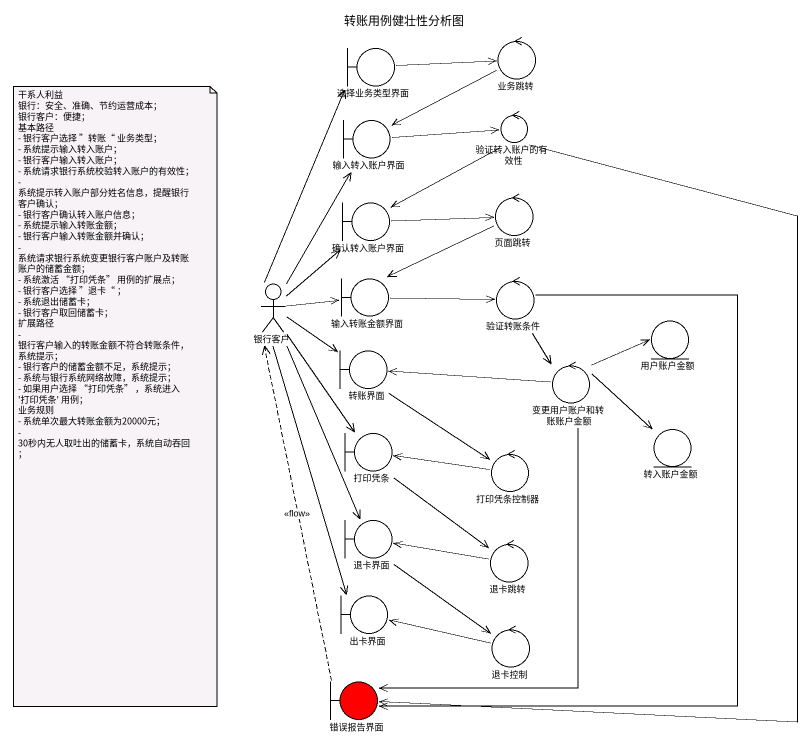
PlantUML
@startuml
title 转账用例健壮性分析图
boundary 选择业务类型界面
control 业务跳转
boundary 输入转入账户界面
control 验证转入账户的有效性
boundary 确认转入账户界面
control 页面跳转
actor 银行客户
boundary 输入转账金额界面
control 验证转账条件
entity 用户账户金额
boundary 转账界面
control 变更用户账户和转账账户金额
boundary 打印凭条
entity 转入账户金额
control 打印凭条控制器
boundary 退卡界面
control 退卡跳转
boundary 出卡界面
control 退卡控制
boundary 错误报告界面 #FF0000
选择业务类型界面 -right-> 业务跳转
业务跳转 -left-> 输入转入账户界面
输入转入账户界面 -right-> 验证转入账户的有效性
验证转入账户的有效性 --> 确认转入账户界面
验证转入账户的有效性 --> 错误报告界面
确认转入账户界面 -right-> 页面跳转
页面跳转 -left-> 输入转账金额界面
银行客户 -up-> 选择业务类型界面
银行客户 -up-> 输入转入账户界面
银行客户 -up-> 确认转入账户界面
银行客户 -right-> 输入转账金额界面
银行客户 -right-> 转账界面
银行客户 --> 打印凭条
银行客户 --> 退卡界面
银行客户 --> 出卡界面
输入转账金额界面 -right-> 验证转账条件
验证转账条件 --> 变更用户账户和转账账户金额
验证转账条件 --> 错误报告界面
转账界面 --> 打印凭条控制器
变更用户账户和转账账户金额 -right-> 用户账户金额
变更用户账户和转账账户金额 -left-> 转账界面
变更用户账户和转账账户金额 -right-> 转入账户金额
变更用户账户和转账账户金额 --> 错误报告界面
打印凭条 --> 退卡跳转
打印凭条控制器 -left-> 打印凭条
退卡界面 --> 退卡控制
退卡跳转 -left-> 退卡界面
退卡控制 -left-> 出卡界面
错误报告界面 .up.> 银行客户 : <<flow>>
note as N1
  干系人利益
  银行：安全、准确、节约运营成本；
  银行客户：便捷；
  基本路径
  - 银行客户选择 ”转账“ 业务类型；
  - 系统提示输入转入账户；
  - 银行客户输入转入账户；
  - 系统请求银行系统校验转入账户的有效性；
  - 系统提示转入账户部分姓名信息，提醒银行客户确认；
  - 银行客户确认转入账户信息；
  - 系统提示输入转账金额；
  - 银行客户输入转账金额并确认；
  - 系统请求银行系统变更银行客户账户及转账账户的储蓄金额；
  - 系统激活 “打印凭条” 用例的扩展点；
  - 银行客户选择 ”退卡“ ；
  - 系统退出储蓄卡；
  - 银行客户取回储蓄卡；
  扩展路径
  - 银行客户输入的转账金额不符合转账条件，系统提示；
  - 银行客户的储蓄金额不足，系统提示；
  - 系统与银行系统网络故障，系统提示；
  - 如果用户选择 “打印凭条” ，系统进入 '打印凭条' 用例；
  业务规则
  - 系统单次最大转账金额为20000元；
  - 30秒内无人取吐出的储蓄卡，系统自动吞回；
end note
@enduml
